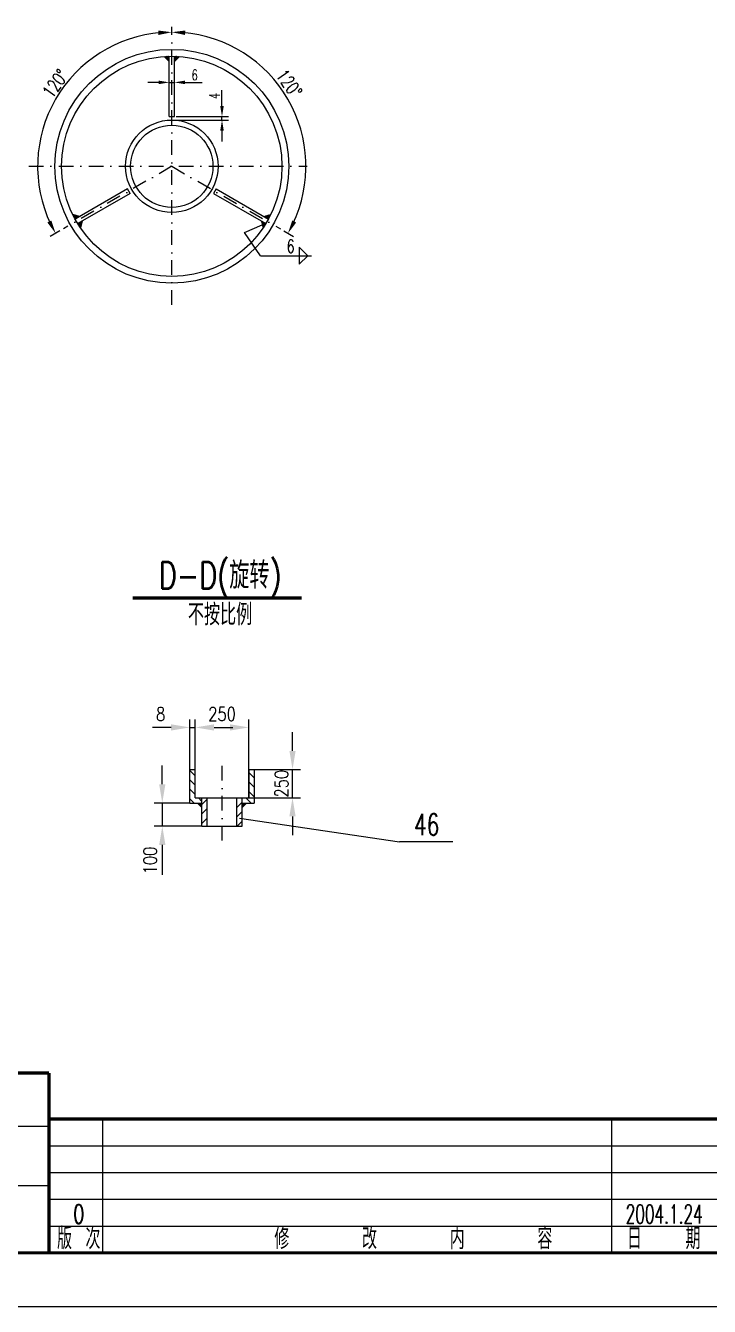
# Model space of a CAD drawing. Extents: x 1416 to 4159, y -4009 to -2804.
# Drawn here: x 1937.8 to 2065.5, y -4000.8 to -3761.6 of the extents above; entities that cross this region are included whole.
import ezdxf
from ezdxf.enums import TextEntityAlignment as Align

# ---------------------------------------------------------------- set-up
doc = ezdxf.new("R2010")
doc.units = 0
doc.header["$LTSCALE"] = 11
doc.header["$MEASUREMENT"] = 0
doc.linetypes.add('CENTER', pattern=[2, 1.25, -0.25, 0.25, -0.25])
doc.linetypes.add('DASHDOT2', pattern=[0.5, 0.25, -0.125, 0, -0.125])
doc.layers.get('0').update_dxf_attribs({"linetype": 'CONTINUOUS'})
doc.layers.get('DEFPOINTS').update_dxf_attribs({"linetype": 'CONTINUOUS'})
for name, color, linetype in [('1', 2, 'CENTER'), ('2', 2, 'CONTINUOUS'), ('6', 2, 'CONTINUOUS'), ('COLUMN', 7, 'CONTINUOUS')]:
    doc.layers.add(name, color=color, linetype=linetype)
doc.styles.add('H5', font='romans', dxfattribs={"width": 0.8, "bigfont": 'HZ5.SHX'})
doc.styles.add('HZ', font='txt', dxfattribs={"width": 0.5, "bigfont": 'hztxt.shx'})
doc.styles.add('HZTXT', font='ROMANS', dxfattribs={"width": 0.7, "bigfont": 'HZTXT'})
pattern_1 = [(45, (-302.0592, -514.99321), (-0.070710678, 0.070710678), []), (135, (-302.0592, -514.99321), (-0.070710678, -0.070710678), [])]

msp = doc.modelspace()

# ---------------------------------------------------------------- hatches: boundary and pattern name
at = {"layer": '2'}
h = msp.add_hatch(dxfattribs=at)
h.set_pattern_fill('ANSI37', color=256, scale=0.8, style=0)
h.set_pattern_definition(pattern_1)
h.paths.add_polyline_path([(1964.65518, -3768.2591), (1964.65518, -3767.2991, 0.011687501), (1963.69518, -3767.34399)])
h.paths.add_polyline_path([(1966.57518, -3767.34399, 0.011687501), (1965.61518, -3767.2991), (1965.61518, -3768.2591)])
h = msp.add_hatch(dxfattribs=at)
h.set_pattern_fill('ANSI37', color=256, scale=0.8, style=0)
h.set_pattern_definition(pattern_1)
h.paths.add_polyline_path([(1947.09455, -3797.715), (1947.92594, -3797.235), (1946.65343, -3796.86118, 0.011687501)])
h.paths.add_polyline_path([(1947.57455, -3798.54639, 0.011687501), (1948.09343, -3799.35533), (1948.40594, -3798.06639)])
h = msp.add_hatch(dxfattribs=at)
h.set_pattern_fill('ANSI37', color=256, scale=0.8, style=0)
h.set_pattern_definition(pattern_1)
h.paths.add_polyline_path([(1983.17581, -3797.715, 0.011687501), (1983.61694, -3796.86118), (1982.34443, -3797.235)])
h.paths.add_polyline_path([(1981.86443, -3798.06639), (1982.17694, -3799.35533, 0.011687501), (1982.69581, -3798.54639)])
h = msp.add_hatch(dxfattribs=at)
h.set_pattern_fill('ANSI31', color=256, scale=10, angle=90, style=0)
h.paths.add_polyline_path([(1969.51752, -3900.54371), (1968.51752, -3900.54371), (1968.51752, -3906.79371), (1970.76752, -3906.79371), (1970.76752, -3905.79371), (1969.51752, -3905.79371)])
h.paths.add_polyline_path([(1980.51752, -3900.54371), (1979.51752, -3900.54371), (1979.51752, -3905.79371), (1980.51752, -3905.79371)])
h.paths.add_polyline_path([(1980.51752, -3905.79371), (1979.51752, -3905.79371), (1978.26752, -3905.79371), (1978.26752, -3906.79371), (1980.51752, -3906.79371)])
h = msp.add_hatch(dxfattribs=at)
h.set_pattern_fill('ANSI31', color=256, scale=10, style=0)
h.paths.add_polyline_path([(1971.76752, -3905.79371), (1970.76752, -3905.79371), (1970.76752, -3911.10636), (1971.76752, -3911.10636)])
h.paths.add_polyline_path([(1978.26752, -3905.79371), (1977.26752, -3905.79371), (1977.26752, -3911.10636), (1978.26752, -3911.10636)])

# ---------------------------------------------------------------- linework, layer by layer
at = {"color": 0, "linetype": 'BYBLOCK'}
for p, q in [((1962.65518, -3772.17857), (1960.65518, -3772.17857)), ((1964.65518, -3776.32375), (1964.65518, -3770.97857)), ((1964.65518, -3772.17857), (1965.61518, -3772.17857)), ((1965.61518, -3776.32375), (1965.61518, -3770.97857)), ((1967.61518, -3772.17857), (1970.81924, -3772.17857)), ((1974.50645, -3776.5735), (1974.50645, -3773.62124)), ((1965.93518, -3778.5735), (1975.70645, -3778.5735)), ((1965.93518, -3779.2135), (1975.70645, -3779.2135)), ((1974.50645, -3779.2135), (1974.50645, -3778.5735)), ((1974.50645, -3781.2135), (1974.50645, -3783.2135)), ((1944.24384, -3799.91512), (1942.40398, -3800.97737)), ((1986.02653, -3799.91512), (1987.86639, -3800.97737)), ((1968.51752, -3900.54371), (1968.51752, -3891.16517)), ((1969.51752, -3905.79371), (1969.51752, -3891.16517)), ((1969.51752, -3900.54371), (1969.51752, -3891.16517)), ((1979.51752, -3905.79371), (1979.51752, -3891.16517)), ((1965.01752, -3892.66517), (1961.51752, -3892.66517)), ((1968.51752, -3892.66517), (1969.51752, -3892.66517)), ((1968.51752, -3892.66517), (1969.51752, -3892.66517)), ((1973.01752, -3892.66517), (1976.01752, -3892.66517)), ((1973.01752, -3892.66517), (1976.51752, -3892.66517)), ((1987.67288, -3897.04371), (1987.67288, -3893.54371)), ((1963.36046, -3903.29371), (1963.36046, -3899.79371)), ((1980.51752, -3900.54371), (1989.17288, -3900.54371)), ((1987.67288, -3905.79371), (1987.67288, -3900.54371)), ((1987.67288, -3905.79371), (1987.67288, -3900.54371)), ((1979.51752, -3905.79371), (1989.17288, -3905.79371)), ((1968.51752, -3906.79371), (1961.86046, -3906.79371)), ((1963.36046, -3906.79371), (1963.36046, -3911.10636)), ((1963.36046, -3906.79371), (1963.36046, -3911.10636)), ((1970.76752, -3911.10636), (1961.86046, -3911.10636)), ((1987.67288, -3909.29371), (1987.67288, -3912.79371)), ((1963.36046, -3914.60636), (1963.36046, -3920.17327))]:
    msp.add_line(p, q, dxfattribs=at)
for p, q in [((1968.51752, -3906.79371), (1968.51752, -3900.54371)), ((1968.51752, -3900.54371), (1969.51752, -3900.54371)), ((1969.51752, -3905.79371), (1969.51752, -3900.54371)), ((1979.51752, -3900.54371), (1980.51752, -3900.54371)), ((1979.51752, -3900.54371), (1979.51752, -3905.79371)), ((1980.51752, -3900.54371), (1980.51752, -3906.79371)), ((1969.51752, -3905.79371), (1979.51752, -3905.79371)), ((1970.76752, -3911.10636), (1970.76752, -3905.79371)), ((1971.76752, -3911.10636), (1971.76752, -3905.79371)), ((1977.26752, -3911.10636), (1977.26752, -3905.79371)), ((1978.26752, -3911.10636), (1978.26752, -3905.79371)), ((1968.51752, -3906.79371), (1970.76752, -3906.79371)), ((1978.26752, -3906.79371), (1980.51752, -3906.79371)), ((1970.76752, -3911.10636), (1978.26752, -3911.10636))]:
    msp.add_line(p, q)
for start, end in [(94.5761429, 205.4238571), (334.5761429, 85.4238571)]:
    msp.add_arc((1965.13518, -3787.8535), 25.04774, start, end, dxfattribs=at)
for points in [[(1962.62054, -3762.48924), (1962.65381, -3763.32191), (1965.13518, -3762.80576)], [(1967.61656, -3763.32191), (1967.64983, -3762.48924), (1965.13518, -3762.80576)], [(1962.65518, -3771.84524), (1962.65518, -3772.5119), (1964.65518, -3772.17857)], [(1967.61518, -3771.84524), (1967.61518, -3772.5119), (1965.61518, -3772.17857)], [(1974.17312, -3776.5735), (1974.83979, -3776.5735), (1974.50645, -3778.5735)], [(1974.17312, -3781.2135), (1974.83979, -3781.2135), (1974.50645, -3779.2135)], [(1942.64952, -3797.97036), (1941.91177, -3798.35789), (1943.44321, -3800.37737)], [(1988.3586, -3798.35789), (1987.62085, -3797.97036), (1986.82716, -3800.37737)], [(1965.01752, -3892.08184), (1965.01752, -3893.24851), (1968.51752, -3892.66517)], [(1973.01752, -3892.08184), (1973.01752, -3893.24851), (1969.51752, -3892.66517)], [(1973.01752, -3892.08184), (1973.01752, -3893.24851), (1969.51752, -3892.66517)], [(1976.01752, -3892.08184), (1976.01752, -3893.24851), (1979.51752, -3892.66517)], [(1987.08955, -3897.04371), (1988.25621, -3897.04371), (1987.67288, -3900.54371)], [(1962.77712, -3903.29371), (1963.94379, -3903.29371), (1963.36046, -3906.79371)], [(1987.08955, -3909.29371), (1988.25621, -3909.29371), (1987.67288, -3905.79371)], [(1962.77712, -3914.60636), (1963.94379, -3914.60636), (1963.36046, -3911.10636)]]:
    msp.add_solid(points, dxfattribs=at)
at = {"layer": '1', "linetype": 'CONTINUOUS'}
for p, q in [((1988.91244, -3802.95296), (1988.91244, -3806.15292)), ((1990.51243, -3804.55294), (1988.91244, -3802.95296)), ((1981.70443, -3804.55294), (1991.23868, -3804.55294)), ((1988.91244, -3806.15292), (1990.51243, -3804.55294)), ((1781.92739, -3978.23182), (1941.92739, -3978.23182))]:
    msp.add_line(p, q, dxfattribs=at)
at = {"layer": '1', "linetype": 'DASHDOT2'}
msp.add_line((1974.51752, -3913.79611), (1974.51752, -3899.24589), dxfattribs=at)
at = {"layer": '1', "color": 1}
msp.add_line((1941.92739, -3967.23182), (1781.92739, -3967.23182), dxfattribs=at)
at = {"layer": '1', "color": 1, "linetype": 'CONTINUOUS', "const_width": 0.6}
for points in [[(1942.20728, -3957.23182), (1781.92739, -3957.23182)], [(1942.20728, -3965.80904), (1942.20728, -3957.23182)]]:
    msp.add_lwpolyline(points, dxfattribs=at)
at = {"layer": '2', "linetype": 'DASHDOT2'}
for p, q in [((1965.13518, -3813.7121), (1965.13518, -3761.81968)), ((1938.45208, -3787.8535), (1990.37706, -3787.8535)), ((1965.13518, -3787.8535), (1944.93666, -3799.51512)), ((1965.13518, -3787.8535), (1985.41459, -3799.56182))]:
    msp.add_line(p, q, dxfattribs=at)
at = {"layer": '2'}
for p, q in [((1964.65518, -3768.2591), (1963.69518, -3767.34399)), ((1964.65518, -3778.5735), (1964.65518, -3767.2991)), ((1965.61518, -3778.5735), (1965.61518, -3767.2991)), ((1965.61518, -3768.2591), (1966.57518, -3767.34399)), ((1964.65518, -3778.5735), (1965.61518, -3778.5735)), ((1956.85847, -3792.07781), (1947.09455, -3797.715)), ((1957.33847, -3792.90919), (1947.57455, -3798.54639)), ((1957.33847, -3792.90919), (1956.85847, -3792.07781)), ((1973.4119, -3792.07781), (1972.9319, -3792.90919)), ((1972.9319, -3792.90919), (1982.69581, -3798.54639)), ((1973.4119, -3792.07781), (1983.17581, -3797.715)), ((1947.92594, -3797.235), (1946.65343, -3796.86118)), ((1948.40594, -3798.06639), (1948.09343, -3799.35533)), ((1978.68972, -3800.2236), (1982.03405, -3798.76598)), ((1981.86443, -3798.06639), (1982.17694, -3799.35533)), ((1982.34443, -3797.235), (1983.61694, -3796.86118)), ((1981.70443, -3804.55294), (1978.68972, -3800.2236)), ((1977.76162, -3909.59332), (2007.62372, -3914.01968)), ((1416.20728, -4000.80904), (2257.20728, -4000.80904))]:
    msp.add_line(p, q, dxfattribs=at)
at = {"layer": '2', "linetype": 'CONTINUOUS'}
msp.add_line((1941.92739, -3967.23182), (1781.92739, -3967.23182), dxfattribs=at)
at = {"layer": '2', "const_width": 0.6}
msp.add_lwpolyline([(1957.80859, -3868.47466), (1989.39267, -3868.47466)], dxfattribs=at)
at = {"layer": '2', "color": 1, "linetype": 'CONTINUOUS', "const_width": 0.6}
msp.add_lwpolyline([(1942.20728, -3990.80904), (1942.20728, -3965.80904), (2067.20728, -3965.80904), (2067.20728, -3990.80904)], close=True, dxfattribs=at)
at = {"layer": '2', "color": 1, "const_width": 0.6}
msp.add_lwpolyline([(1441.20728, -3990.80904), (2247.20728, -3990.80904)], dxfattribs=at)
at = {"layer": '2'}
for radius in [21.84, 20.56, 8.64, 7.68]:
    msp.add_circle((1965.13518, -3787.8535), radius, dxfattribs=at)
for points in [[(1970.76752, -3906.79371), (1969.76752, -3906.79371), (1970.76752, -3907.79371)], [(1978.26752, -3906.79371), (1979.26752, -3906.79371), (1978.26752, -3907.79371)]]:
    msp.add_solid(points, dxfattribs=at)
at = {"layer": '6'}
msp.add_line((2017.62372, -3914.01968), (2007.62372, -3914.01968), dxfattribs=at)
at = {"layer": 'COLUMN', "color": 2}
for p, q in [((1952.20728, -3965.80904), (1952.20728, -3990.80904)), ((2047.20728, -3965.80904), (2047.20728, -3990.80904)), ((1942.20728, -3970.80904), (2067.20728, -3970.80904)), ((1942.20728, -3975.80904), (2067.20728, -3975.80904)), ((1942.20728, -3980.80904), (2067.20728, -3980.80904)), ((1942.20728, -3985.80904), (2067.20728, -3985.80904))]:
    msp.add_line(p, q, dxfattribs=at)
at = {"layer": 'DEFPOINTS', "color": 0, "linetype": 'BYBLOCK'}
for p in [(1965.13518, -3761.57316), (1965.13518, -3761.57316), (1965.61518, -3772.17857), (1964.65518, -3777.12375), (1965.61518, -3777.12375), (1965.13518, -3778.5735), (1965.13518, -3779.2135), (1974.50645, -3779.2135), (1940.46798, -3783.504), (1989.80239, -3783.504), (1965.13518, -3787.8535), (1965.13518, -3787.8535), (1944.93666, -3799.51512), (1985.33371, -3799.51512), (1965.13518, -3813.7121), (1965.13518, -3813.7121), (1969.51752, -3892.66517), (1979.51752, -3892.66517), (1968.51752, -3900.54371), (1969.51752, -3900.54371), (1980.51752, -3900.54371), (1987.67288, -3900.54371), (1969.51752, -3905.79371), (1979.51752, -3905.79371), (1979.51752, -3905.79371), (1968.51752, -3906.79371), (1963.36046, -3911.10636), (1970.76752, -3911.10636)]:
    msp.add_point(p, dxfattribs=at)

# ---------------------------------------------------------------- texts
at = {"color": 2, "style": 'HZ'}
for s, height, width, p in [('0', 3.5, 0.7, (1946.71447, -3985.32259)), ('2004.1.24', 3.5, 0.6, (2049.85962, -3985.32259)), ('修     改     内     容', 4, 0.7, (1984.2834, -3990.11904)), ('版 次', 4, 0.7, (1943.7134, -3990.11904)), ('日   期', 4, 0.7, (2050.09617, -3990.11904))]:
    msp.add_text(s, height=height, dxfattribs=dict(at, width=width)).set_placement(p)
at = {"color": 0, "linetype": 'BYBLOCK', "attachment_point": 5}
for s, insert, char_height, rotation, style in [('120%%d', (1943.40282, -3772.39631), 2.5, 54.2363537, 'HZTXT'), ('120%%d', (1987.04872, -3772.39631), 2.5, 305.7636463, 'HZTXT'), ('4', (1973.10645, -3774.71419), 2, 90, 'HZTXT'), ('250', (1985.6321, -3903.16871), 2.5, 90, 'H5'), ('100', (1961.08219, -3917.51742), 2.5, 90, 'H5')]:
    msp.add_mtext(s, dxfattribs=dict(at, insert=insert, char_height=char_height, rotation=rotation, style=style))
for s, insert, char_height, style in [('6', (1969.40717, -3770.77857), 2, 'HZTXT'), ('8', (1963.05662, -3890.16517), 2.5, 'H5'), ('250', (1974.51752, -3890.15695), 2.5, 'H5')]:
    msp.add_mtext(s, dxfattribs=dict(at, insert=insert, char_height=char_height, style=style))
at = {"layer": '1', "width": 0.75}
for s, height, style, p in [('6', 2.4, 'HZ', (1987.31924, -3804.0142)), ('D-D(旋转)', 5, 'HZTXT', (1974.14872, -3866.76349)), ('不按比例', 4, 'HZ', (1974.14872, -3873.57461))]:
    msp.add_text(s, height=height, dxfattribs=dict(at, style=style)).set_placement(p, align=Align.CENTER)
at = {"layer": '2', "style": 'HZTXT', "width": 0.7}
msp.add_text('46', height=4, dxfattribs=at).set_placement((2010.31621, -3912.81387))

doc.saveas('drawing.dxf')
